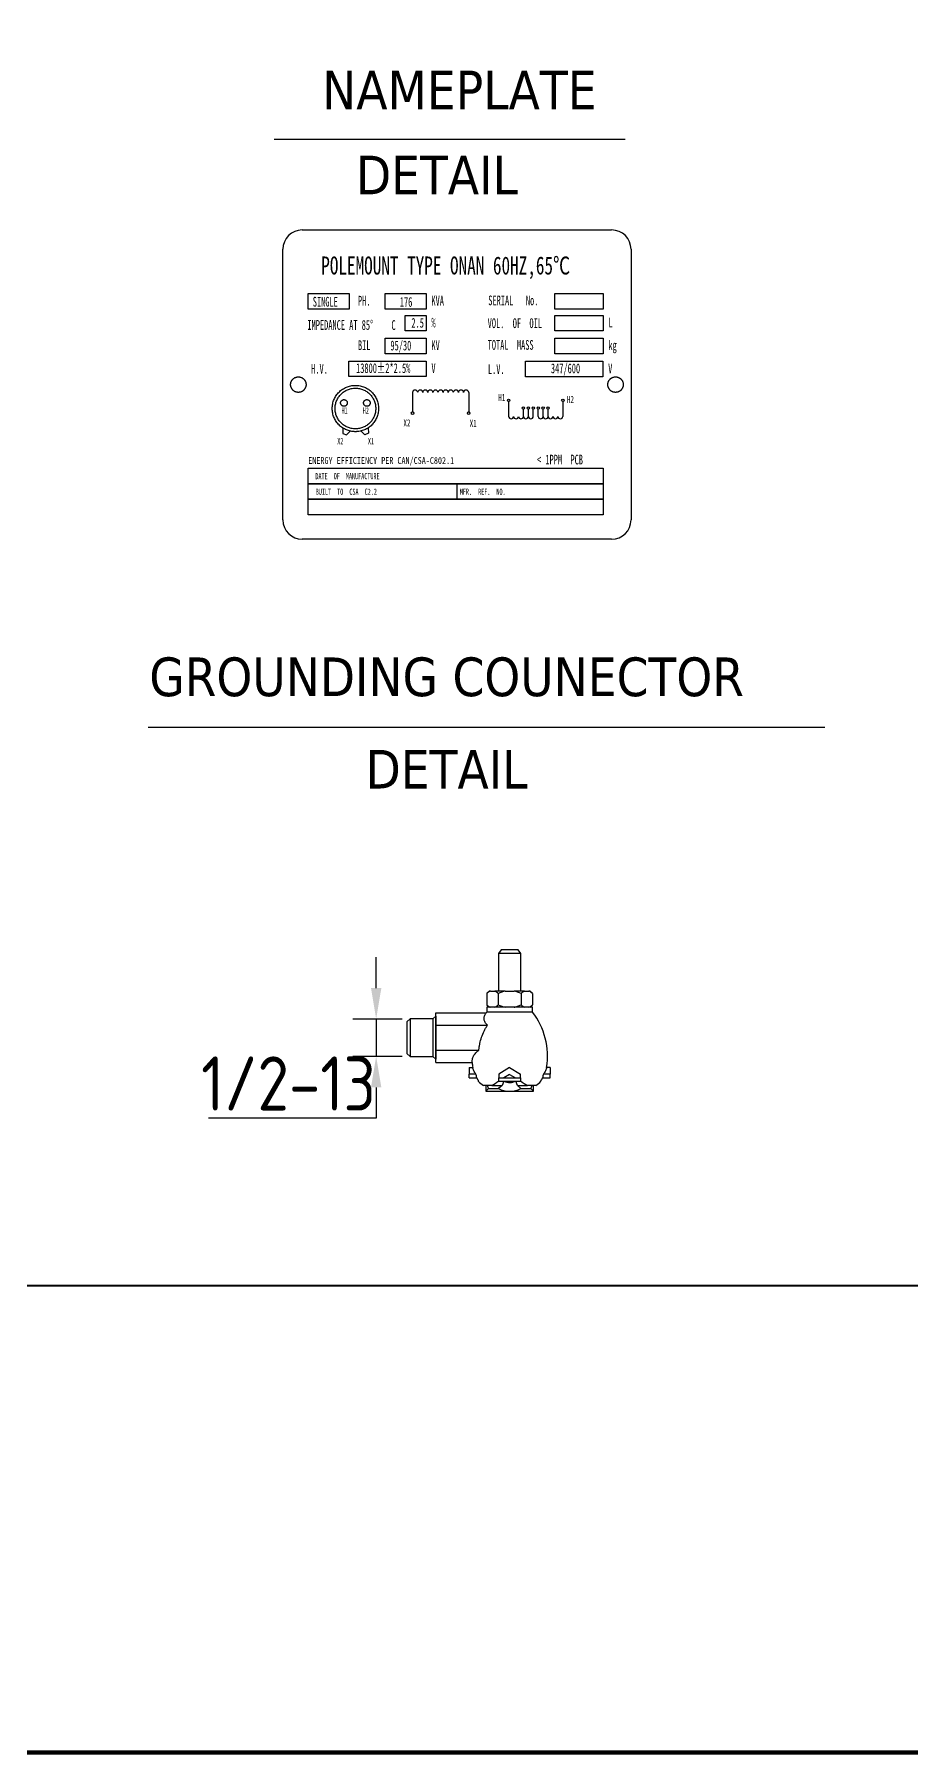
# Model space of a CAD drawing. Header units: millimetres. Extents: x 107291 to 113922, y -130611 to -125922.
# Drawn here: x 109037 to 110170, y -130440 to -128216 of the extents above; entities that cross this region are included whole.
import ezdxf

# ---------------------------------------------------------------- set-up
doc = ezdxf.new("R2010")
doc.units = ezdxf.units.MM
doc.header["$LTSCALE"] = 13
doc.linetypes.add('CENTER', pattern=[50.8, 31.75, -6.35, 6.35, -6.35])
doc.linetypes.add('HIDDEN', pattern=[9.525, 6.35, -3.175])
doc.layers.get('0').update_dxf_attribs({"color": 1, "linetype": 'CENTER'})
for name, color, linetype in [('1', 4, 'Continuous'), ('2', 3, 'Continuous'), ('4', 2, 'HIDDEN'), ('几何体', 7, 'Continuous')]:
    doc.layers.add(name, color=color, linetype=linetype)
doc.layers.add('标注、文本', color=3, linetype='Continuous', lineweight=25)
doc.layers.add('铁心', color=3, linetype='Continuous', lineweight=0)
doc.styles.add('11', font='')
doc.styles.add('chinese', font='simhei.ttf')
doc.styles.get("Standard").update_dxf_attribs({"font": 'gbenor.shx', "bigfont": 'gbcbig.shx'})
doc.styles.add('Tahoma$001', font='tahoma.ttf', dxfattribs={"height": 2.159784})
doc.styles.add('仿宋体', font='')
doc.styles.get('11').set_extended_font_data('FangSong_GB2312')
doc.styles.get('仿宋体').set_extended_font_data('STFangsong')
doc.dimstyles.new('1-15', dxfattribs={"dimscale": 20, "dimtxt": 3.5, "dimasz": 2, "dimexe": 1.5, "dimexo": 0.5, "dimgap": 0.5, "dimtad": 1, "dimtoh": 1, "dimdec": 1, "dimdsep": 46, "dimtxsty": 'Standard', "dimcen": 2.5, "dimclrd": 3, "dimclre": 3, "dimclrt": 3, "dimadec": 0, "dimazin": 2, "dimtfac": 1, "dimtdec": 1, "dimtmove": 0, "dimatfit": 2, "dimfxl": 1, "dimarcsym": 0})

# ---------------------------------------------------------------- blocks, each defined once
blk = doc.blocks.new('*D9')
at = {"layer": 'Defpoints', "color": 0, "transparency": 16777216}
for p in [(109522.8, -129488.8), (109479.1, -129537.2), (109522.8, -129537.2)]:
    blk.add_point(p, dxfattribs=at)
at = {"layer": '标注、文本', "color": 3, "lineweight": -2, "transparency": 16777216}
for p, q in [((109479.1, -129448.8), (109479.1, -129408.8)), ((109512.8, -129488.8), (109449.1, -129488.8)), ((109479.1, -129488.8), (109479.1, -129537.2)), ((109512.8, -129537.2), (109449.1, -129537.2)), ((109479.1, -129577.2), (109479.1, -129617.2)), ((109479.1, -129617.2), (109262.5, -129617.2))]:
    blk.add_line(p, q, dxfattribs=at)
at = {"layer": '标注、文本', "color": 3, "transparency": 16777216}
for points in [[(109472.4, -129448.8), (109485.8, -129448.8), (109479.1, -129488.8)], [(109472.4, -129577.2), (109485.8, -129577.2), (109479.1, -129537.2)]]:
    blk.add_solid(points, dxfattribs=at)
at = {"layer": '标注、文本', "color": 3, "transparency": 16777216, "insert": (109365.8, -129572.2), "char_height": 70, "width": 108.503, "attachment_point": 5}
blk.add_mtext('1/2-13', dxfattribs=at)

msp = doc.modelspace()

# ---------------------------------------------------------------- linework, layer by layer
for p, q in [((109436.06, -128724.57), (109436.01, -128731.5)), ((109468.92, -128724.29), (109469.09, -128731.21)), ((109436.01, -128731.5), (109440.65, -128733.42)), ((109445.55, -128728.57), (109440.65, -128733.42)), ((109459.5, -128728.45), (109464.49, -128733.21)), ((109469.09, -128731.21), (109464.49, -128733.21)), ((109583.5, -128796.56), (109583.5, -128816.66))]:
    msp.add_line(p, q)
for points in [[(109391.08, -128550.81), (109444.26, -128550.81), (109444.26, -128570.91), (109391.08, -128570.91)], [(109490.61, -128550.81), (109543.8, -128550.81), (109543.8, -128570.91), (109490.61, -128570.91)], [(109710.01, -128550.81), (109772.56, -128550.81), (109772.56, -128570.91), (109710.01, -128570.91)], [(109516.54, -128579.02), (109543.8, -128579.02), (109543.8, -128599.12), (109516.54, -128599.12)], [(109710.21, -128579.02), (109772.56, -128579.02), (109772.56, -128599.12), (109710.21, -128599.12)], [(109490.61, -128608.41), (109543.8, -128608.41), (109543.8, -128628.51), (109490.61, -128628.51)], [(109710.21, -128608.41), (109772.56, -128608.41), (109772.56, -128628.51), (109710.21, -128628.51)], [(109443.77, -128637.99), (109543.8, -128637.99), (109543.8, -128658.09), (109443.77, -128658.09)], [(109672.24, -128638.32), (109772.27, -128638.32), (109772.27, -128658.42), (109672.24, -128658.42)], [(109391.08, -128776.46), (109772.56, -128776.46), (109772.56, -128796.56), (109391.08, -128796.56)], [(109391.08, -128796.56), (109772.56, -128796.56), (109772.56, -128816.66), (109391.08, -128816.66)], [(109391.08, -128816.66), (109772.56, -128816.66), (109772.56, -128836.76), (109391.08, -128836.76)]]:
    msp.add_lwpolyline(points, close=True)
for centre, radius in [((109452.27, -128699.37), 29.97), ((109452.27, -128699.37), 26.29), ((109437.43, -128692.16), 4.31), ((109467.11, -128692.16), 4.31)]:
    msp.add_circle(centre, radius)
at = {"layer": '1'}
for p, q in [((109383.5, -128468.48), (109783.5, -128468.48)), ((109358.5, -128843.48), (109358.5, -128493.48)), ((109808.5, -128493.48), (109808.5, -128843.48)), ((109783.5, -128868.48), (109383.5, -128868.48))]:
    msp.add_line(p, q, dxfattribs=at)
at = {"layer": '1', "color": 0, "lineweight": 40}
msp.add_line((107701.81, -129833.38), (113764.09, -129833.38), dxfattribs=at)
at = {"layer": '1', "color": 0, "lineweight": 40, "const_width": 5.53}
msp.add_lwpolyline([(107701.81, -130437.24), (113764.09, -130437.24), (113764.09, -126079.97), (107701.81, -126079.97), (107701.81, -130437.24)], dxfattribs=at)
at = {"layer": '1'}
for centre, start, end in [((109383.5, -128493.48), 90, 180), ((109783.5, -128493.48), 0, 90), ((109383.5, -128843.48), 180, 270), ((109783.5, -128843.48), 270, 0)]:
    msp.add_arc(centre, 25, start, end, dxfattribs=at)
at = {"layer": '2'}
for p, q in [((109650.36, -128690.4), (109650.36, -128709.53)), ((109720.4, -128690.4), (109720.4, -128709.53))]:
    msp.add_line(p, q, dxfattribs=at)
for points in [[(109526.21, -128678.86), (109526.21, -128703.73)], [(109598.7, -128678.86), (109598.7, -128703.73)]]:
    msp.add_lwpolyline(points, dxfattribs=at)
for centre, radius in [((109650.36, -128688.85), 1.55), ((109669.46, -128698.83), 1.55), ((109675.83, -128698.83), 1.55), ((109682.19, -128698.83), 1.55), ((109688.56, -128698.83), 1.55), ((109694.93, -128698.83), 1.55), ((109701.3, -128698.83), 1.55), ((109720.4, -128688.85), 1.55), ((109526.15, -128705.37), 1.64), ((109598.65, -128705.37), 1.64)]:
    msp.add_circle(centre, radius, dxfattribs=at)
for centre in [(109653.54, -128709.53), (109659.91, -128709.53), (109666.28, -128709.53), (109672.64, -128709.53), (109679.01, -128709.53), (109691.75, -128709.53), (109698.11, -128709.53), (109704.48, -128709.53), (109710.85, -128709.53), (109717.21, -128709.53)]:
    msp.add_arc(centre, 3.18, 180, 0, dxfattribs=at)
for points in [[(109532.77, -128678.8), (109532.77, -128676.96), (109531.28, -128675.47), (109529.44, -128675.47), (109527.59, -128675.47), (109526.1, -128676.96), (109526.1, -128678.8)], [(109539.33, -128678.8), (109539.33, -128676.96), (109537.84, -128675.47), (109536, -128675.47), (109534.16, -128675.47), (109532.66, -128676.96), (109532.66, -128678.8)], [(109545.89, -128678.8), (109545.89, -128676.96), (109544.4, -128675.47), (109542.56, -128675.47), (109540.72, -128675.47), (109539.23, -128676.96), (109539.23, -128678.8)], [(109552.45, -128678.8), (109552.45, -128676.96), (109550.96, -128675.47), (109549.12, -128675.47), (109547.28, -128675.47), (109545.79, -128676.96), (109545.79, -128678.8)], [(109559.12, -128678.8), (109559.12, -128676.96), (109557.63, -128675.47), (109555.79, -128675.47), (109553.95, -128675.47), (109552.45, -128676.96), (109552.45, -128678.8)], [(109565.68, -128678.8), (109565.68, -128676.96), (109564.19, -128675.47), (109562.35, -128675.47), (109560.51, -128675.47), (109559.02, -128676.96), (109559.02, -128678.8)], [(109572.25, -128678.8), (109572.25, -128676.96), (109570.75, -128675.47), (109568.91, -128675.47), (109567.07, -128675.47), (109565.58, -128676.96), (109565.58, -128678.8)], [(109578.91, -128678.8), (109578.91, -128676.96), (109577.42, -128675.47), (109575.58, -128675.47), (109573.74, -128675.47), (109572.25, -128676.96), (109572.25, -128678.8)], [(109585.47, -128678.8), (109585.47, -128676.96), (109583.98, -128675.47), (109582.14, -128675.47), (109580.3, -128675.47), (109578.81, -128676.96), (109578.81, -128678.8)], [(109592.04, -128678.8), (109592.04, -128676.96), (109590.54, -128675.47), (109588.7, -128675.47), (109586.86, -128675.47), (109585.37, -128676.96), (109585.37, -128678.8)], [(109598.7, -128678.8), (109598.7, -128676.96), (109597.21, -128675.47), (109595.37, -128675.47), (109593.53, -128675.47), (109592.04, -128676.96), (109592.04, -128678.8)]]:
    msp.add_open_spline(points, degree=3, knots=[0, 0, 0, 0, 1, 1, 1, 2, 2, 2, 2], dxfattribs=at)
at = {"layer": '4', "color": 0}
for centre in [(109378.5, -128668.48), (109788.5, -128668.48)]:
    msp.add_circle(centre, 10, dxfattribs=at)
at = {"layer": '几何体'}
for p, q in [((109640.77, -129399.54), (109637.09, -129403.96)), ((109637.09, -129403.96), (109637.09, -129452.68)), ((109651.65, -129403.96), (109637.09, -129403.96)), ((109651.65, -129399.54), (109640.77, -129399.54)), ((109662.53, -129399.54), (109651.65, -129399.54)), ((109666.22, -129403.96), (109651.65, -129403.96)), ((109666.22, -129403.96), (109662.53, -129399.54)), ((109666.22, -129452.68), (109666.22, -129403.96)), ((109625.45, -129452.68), (109622.1, -129456.03)), ((109622.1, -129456.03), (109622.1, -129470.27)), ((109626.68, -129452.68), (109625.45, -129452.68)), ((109626.68, -129452.68), (109632.3, -129452.68)), ((109646.03, -129452.68), (109632.3, -129452.68)), ((109636.88, -129456.03), (109636.88, -129470.27)), ((109646.03, -129452.68), (109657.27, -129452.68)), ((109671, -129452.68), (109657.27, -129452.68)), ((109666.43, -129456.03), (109666.43, -129470.27)), ((109671, -129452.68), (109676.62, -129452.68)), ((109677.85, -129452.68), (109676.62, -129452.68)), ((109681.2, -129456.03), (109677.85, -129452.68)), ((109681.2, -129456.03), (109681.2, -129470.27)), ((109556.31, -129480.95), (109621.23, -129480.95)), ((109556.31, -129488.96), (109556.31, -129480.95)), ((109622.1, -129470.27), (109625.45, -129473.61)), ((109622.1, -129473.61), (109622.1, -129479.8)), ((109651.65, -129473.61), (109622.1, -129473.61)), ((109651.65, -129479.8), (109622.1, -129479.8)), ((109681.2, -129473.61), (109651.65, -129473.61)), ((109681.2, -129479.8), (109651.65, -129479.8)), ((109677.85, -129473.61), (109681.2, -129470.27)), ((109681.2, -129479.8), (109681.2, -129473.61)), ((109522.84, -129488.79), (109518.82, -129492.56)), ((109518.82, -129492.56), (109518.82, -129533.45)), ((109552.54, -129488.79), (109522.84, -129488.79)), ((109522.84, -129488.79), (109522.84, -129537.22)), ((109556.31, -129485.25), (109552.54, -129488.79)), ((109552.54, -129488.79), (109552.54, -129537.22)), ((109556.31, -129485.25), (109556.31, -129485.25)), ((109556.31, -129485.25), (109556.31, -129540.76)), ((109556.31, -129496.98), (109556.31, -129488.96)), ((109556.31, -129513), (109556.31, -129496.98)), ((109556.31, -129496.98), (109622.82, -129496.98)), ((109556.31, -129529.03), (109556.31, -129513)), ((109518.82, -129533.45), (109522.84, -129537.22)), ((109522.84, -129537.22), (109552.54, -129537.22)), ((109552.54, -129537.22), (109556.31, -129540.76)), ((109556.31, -129529.03), (109611.79, -129529.03)), ((109556.31, -129537.04), (109556.31, -129529.03)), ((109556.31, -129545.06), (109556.31, -129537.04)), ((109556.31, -129540.76), (109556.31, -129540.76)), ((109556.31, -129545.06), (109603.14, -129545.06)), ((109599.32, -129551.32), (109603.92, -129551.32)), ((109599.32, -129551.32), (109599.32, -129559.94)), ((109607.89, -129559.94), (109599.32, -129559.94)), ((109599.32, -129564.94), (109599.32, -129559.94)), ((109599.32, -129564.94), (109609.4, -129564.94)), ((109610.13, -129567.03), (109610.32, -129567.03)), ((109637.29, -129569.08), (109666.01, -129569.08)), ((109651.65, -129551.32), (109637.65, -129559.94)), ((109637.65, -129559.94), (109637.65, -129564.94)), ((109637.65, -129564.94), (109644.12, -129564.94)), ((109644.15, -129569.36), (109641.84, -129574.91)), ((109651.65, -129560.65), (109644.12, -129564.94)), ((109644.12, -129564.94), (109659.19, -129564.94)), ((109651.65, -129551.32), (109665.65, -129559.94)), ((109651.65, -129560.65), (109659.19, -129564.94)), ((109659.19, -129564.94), (109665.65, -129564.94)), ((109661.98, -129574.91), (109659.77, -129569.08)), ((109665.65, -129564.94), (109665.65, -129559.94)), ((109692.98, -129567.03), (109693.18, -129567.03)), ((109693.91, -129564.94), (109703.98, -129564.94)), ((109703.98, -129559.94), (109695.42, -129559.94)), ((109703.98, -129551.32), (109699.39, -129551.32)), ((109703.98, -129551.32), (109703.98, -129559.94)), ((109703.98, -129564.94), (109703.98, -129559.94)), ((109628.72, -129574.91), (109618.02, -129574.91)), ((109620.72, -129574.91), (109620.72, -129582.26)), ((109624.36, -129578.62), (109620.72, -129582.26)), ((109620.72, -129582.26), (109682.59, -129582.26)), ((109624.36, -129578.62), (109637.09, -129578.62)), ((109628.72, -129574.91), (109641.84, -129574.91)), ((109641.84, -129574.91), (109637.09, -129578.62)), ((109661.98, -129574.91), (109674.58, -129574.91)), ((109666.22, -129578.62), (109661.98, -129574.91)), ((109666.22, -129578.62), (109678.95, -129578.62)), ((109685.28, -129574.91), (109674.58, -129574.91)), ((109682.59, -129582.26), (109678.95, -129578.62)), ((109682.59, -129582.26), (109682.59, -129574.91))]:
    msp.add_line(p, q, dxfattribs=at)
for centre, radius, start, end in [((109696.13, -129536.69), 93.37, 142.4527, 143.34611), ((109607.17, -129536.69), 93.37, 350.98374, 37.5473), ((109696.13, -129536.69), 93.37, 185.13721, 189.01667), ((109651.65, -129551.32), 19.53, 247.41306, 294.57036), ((109651.65, -129551.32), 30.94, 241.91535, 298.08465)]:
    msp.add_arc(centre, radius, start, end, dxfattribs=at)
for start_param, end_param in [(0.3403523, 0.4901697), (2.651423, 2.8012403)]:
    msp.add_ellipse((109651.65, -129565.88), major_axis=(-30.94, 0), ratio=0.8743275, start_param=start_param, end_param=end_param, dxfattribs=at)
for points, knots in [([(109626.68, -129452.68), (109625.89, -129453.02), (109625.1, -129453.5), (109623.58, -129454.64), (109622.83, -129455.3), (109622.1, -129456.03)], [0, 0, 0, 0, 0.5, 0.5, 1, 1, 1, 1]), ([(109646.03, -129452.68), (109644.45, -129453.02), (109642.88, -129453.5), (109639.83, -129454.64), (109638.34, -129455.3), (109636.88, -129456.03)], [0, 0, 0, 0, 0.5, 0.5, 1, 1, 1, 1]), ([(109671, -129452.68), (109670.21, -129453.02), (109669.42, -129453.5), (109667.9, -129454.64), (109667.16, -129455.3), (109666.43, -129456.03)], [0, 0, 0, 0, 0.5, 0.5, 1, 1, 1, 1]), ([(109622.82, -129496.98), (109621.57, -129495.74), (109620.61, -129494.46), (109619.58, -129492.48), (109619.31, -129491.81), (109618.9, -129490.45), (109618.76, -129489.75), (109618.57, -129487.69), (109618.72, -129486.32), (109619.35, -129484.28), (109619.63, -129483.6), (109620.33, -129482.26), (109620.75, -129481.6), (109621.23, -129480.95)], [0, 0, 0, 0, 0.25, 0.25, 0.375, 0.375, 0.5, 0.5, 0.75, 0.75, 0.875, 0.875, 1, 1, 1, 1]), ([(109632.3, -129473.61), (109633.09, -129473.27), (109633.88, -129472.8), (109635.4, -129471.66), (109636.15, -129471), (109636.88, -129470.27)], [0, 0, 0, 0, 0.5, 0.5, 1, 1, 1, 1]), ([(109657.27, -129473.61), (109658.85, -129473.27), (109660.43, -129472.8), (109663.48, -129471.66), (109664.96, -129471), (109666.43, -129470.27)], [0, 0, 0, 0, 0.5, 0.5, 1, 1, 1, 1]), ([(109676.62, -129473.61), (109677.41, -129473.27), (109678.2, -129472.8), (109679.73, -129471.66), (109680.47, -129471), (109681.2, -129470.27)], [0, 0, 0, 0, 0.5, 0.5, 1, 1, 1, 1]), ([(109611.79, -129529.03), (109611.93, -129527.6), (109612.12, -129526.17), (109612.56, -129523.35), (109612.83, -129521.95), (109613.73, -129517.79), (109614.48, -129515.05), (109616.3, -129509.69), (109617.37, -129507.05), (109619.24, -129503.17), (109619.9, -129501.89), (109621.31, -129499.39), (109622.04, -129498.17), (109622.82, -129496.98)], [0, 0, 0, 0, 0.125, 0.125, 0.25, 0.25, 0.5, 0.5, 0.75, 0.75, 0.875, 0.875, 1, 1, 1, 1]), ([(109603.14, -129545.06), (109603.01, -129543.64), (109603.1, -129542.24), (109603.7, -129539.46), (109604.22, -129538.08), (109605.31, -129536.04), (109605.73, -129535.36), (109606.67, -129534.03), (109607.19, -129533.38), (109608.9, -129531.45), (109610.24, -129530.22), (109611.79, -129529.03)], [0, 0, 0, 0, 0.25, 0.25, 0.5, 0.5, 0.625, 0.625, 0.75, 0.75, 1, 1, 1, 1]), ([(109607.89, -129559.94), (109606.8, -129558.55), (109605.93, -129557.15), (109604.6, -129554.27), (109604.15, -129552.81), (109603.92, -129551.32)], [0, 0, 0, 0, 0.5, 0.5, 1, 1, 1, 1]), ([(109699.39, -129551.32), (109699.15, -129552.81), (109698.7, -129554.27), (109697.38, -129557.15), (109696.51, -129558.55), (109695.42, -129559.94)], [0, 0, 0, 0, 0.5, 0.5, 1, 1, 1, 1])]:
    msp.add_open_spline(points, degree=3, knots=knots, dxfattribs=at)
for points in [[(109636.88, -129456.03), (109635.41, -129454.56), (109633.89, -129453.37), (109632.3, -129452.68)], [(109666.43, -129456.03), (109663.48, -129454.56), (109660.45, -129453.37), (109657.27, -129452.68)], [(109681.2, -129456.03), (109679.73, -129454.56), (109678.21, -129453.37), (109676.62, -129452.68)], [(109622.1, -129470.27), (109623.58, -129471.74), (109625.09, -129472.93), (109626.68, -129473.61)], [(109636.88, -129470.27), (109639.82, -129471.74), (109642.85, -129472.93), (109646.03, -129473.61)], [(109666.43, -129470.27), (109667.9, -129471.74), (109669.41, -129472.93), (109671, -129473.61)], [(109609.4, -129564.94), (109608.85, -129563.29), (109608.34, -129561.62), (109607.89, -129559.94)], [(109609.4, -129564.94), (109609.63, -129565.64), (109609.88, -129566.34), (109610.13, -129567.03)], [(109610.32, -129567.03), (109610.59, -129567.77), (109610.87, -129568.5), (109611.15, -129569.22)], [(109611.15, -129569.22), (109613.04, -129571.27), (109615.32, -129573.17), (109618.02, -129574.91)], [(109628.72, -129574.91), (109631.44, -129573.06), (109634.43, -129571.03), (109637.65, -129568.84)], [(109637.65, -129568.84), (109637.65, -129567.55), (109637.65, -129566.25), (109637.65, -129564.94)], [(109665.65, -129564.94), (109665.65, -129566.25), (109665.65, -129567.55), (109665.65, -129568.84)], [(109665.65, -129568.84), (109668.88, -129571.03), (109671.86, -129573.06), (109674.58, -129574.91)], [(109685.28, -129574.91), (109687.98, -129573.17), (109690.26, -129571.27), (109692.15, -129569.22)], [(109692.15, -129569.22), (109692.44, -129568.5), (109692.71, -129567.77), (109692.98, -129567.03)], [(109693.18, -129567.03), (109693.43, -129566.34), (109693.67, -129565.64), (109693.91, -129564.94)], [(109695.42, -129559.94), (109694.96, -129561.62), (109694.46, -129563.29), (109693.91, -129564.94)]]:
    msp.add_open_spline(points, degree=3, dxfattribs=at)
at = {"layer": '标注、文本'}
for p, q in [((109347.09, -128351.24), (109800.76, -128351.24)), ((109669.46, -128709.53), (109669.46, -128700.38)), ((109675.83, -128709.53), (109675.83, -128700.38)), ((109682.19, -128709.53), (109682.19, -128700.38)), ((109688.56, -128709.53), (109688.56, -128700.38)), ((109694.93, -128709.53), (109694.93, -128700.38)), ((109701.3, -128709.53), (109701.3, -128700.38)), ((109184.26, -129111.63), (110058.94, -129111.63))]:
    msp.add_line(p, q, dxfattribs=at)

# ---------------------------------------------------------------- texts
at = {"layer": '2'}
for s, height, style, width, p in [('SINGLE', 12.6, '仿宋体', 0.6, (109397.16, -128567.57)), ('PH.', 12.6, '仿宋体', 0.6, (109455.57, -128566.26)), ('176', 12.6, '仿宋体', 0.6, (109509.67, -128567.81)), ('KVA', 12.6, '仿宋体', 0.6, (109550.52, -128566.26)), ('SERIAL   No.', 12.6, '仿宋体', 0.6, (109624.01, -128565.85)), ('IMPEDANCE AT 85%%D', 12.6, '仿宋体', 0.6, (109390.23, -128597.63)), ('C', 12.6, '仿宋体', 0.6, (109498.88, -128597.73)), ('2.5', 12.6, '仿宋体', 0.6, (109524.62, -128594.9)), ('%%%', 12.6, '仿宋体', 0.6, (109550.52, -128594.47)), ('VOL.  OF  OIL', 12.6, '仿宋体', 0.6, (109623.2, -128595.37)), ('L', 12.6, '仿宋体', 0.6, (109779.28, -128594.47)), ('BIL', 12.6, '仿宋体', 0.6, (109455.57, -128623.87)), ('95/30', 12.6, '仿宋体', 0.6, (109497.5, -128624.2)), ('KV', 12.6, '仿宋体', 0.6, (109550.52, -128623.87)), ('TOTAL  MASS', 12.6, '仿宋体', 0.6, (109623.21, -128623.46)), ('kg', 12.6, '仿宋体', 0.6, (109779.28, -128623.87)), ('H.V.', 12.6, '仿宋体', 0.6, (109395.04, -128654.32)), ('V', 12.6, '仿宋体', 0.6, (109550.52, -128653.45)), ('L.V.', 12.6, '仿宋体', 0.6, (109623.52, -128654.65)), ('V', 12.6, '仿宋体', 0.6, (109778.99, -128653.77)), ('H1', 9.257, '仿宋体', 0.6, (109636.86, -128689.81)), ('H1', 8.064, '仿宋体', 0.6, (109434.32, -128705.84)), ('H2', 8.064, '仿宋体', 0.6, (109461.81, -128706.02)), ('H2', 9.257, '仿宋体', 0.6, (109725.67, -128692.34)), ('X2', 9.257, '仿宋体', 0.6, (109514.34, -128722.55)), ('X1', 9.257, '仿宋体', 0.6, (109600, -128723.24)), ('X2', 8.064, '仿宋体', 0.6, (109428.81, -128745.49)), ('X1', 8.064, '仿宋体', 0.6, (109468.4, -128745.55)), ('ENERGY EFFICIENCY PER CAN/CSA-C802.1', 8.75, '11', 0.8, (109391.33, -128770.97)), ('< 1PPM  PCB', 12.6, '仿宋体', 0.6, (109686.99, -128771.73)), ('DATE  OF  MANUFACTURE', 8.064, '仿宋体', 0.6, (109400.53, -128790.87)), ('BUILT  TO  CSA  C2.2', 8.064, '仿宋体', 0.6, (109401.02, -128810.97)), ('MFR.  REF.  NO.    ', 8.064, '仿宋体', 0.6, (109587.17, -128810.97))]:
    msp.add_text(s, height=height, dxfattribs=dict(at, style=style, width=width)).set_placement(p)
at = {"layer": '2', "color": 3, "true_color": 0x00ff00, "style": '仿宋体', "width": 0.6}
for s, p in [('13800±2*2.5%%%', (109453.09, -128653.45)), ('347/600', (109704.95, -128653.77))]:
    msp.add_text(s, height=12.6, dxfattribs=at).set_placement(p)
at = {"layer": '4', "color": 2, "true_color": 0xffff00, "style": 'chinese', "width": 0.7}
msp.add_text('POLEMOUNT TYPE ONAN 60HZ,65℃', height=23.2987, dxfattribs=at).set_placement((109408.12, -128526.08))
at = {"layer": '铁心', "lineweight": 13, "style": 'Tahoma$001'}
for s, p in [('NAMEPLATE', (109409.28, -128312.5)), ('DETAIL', (109453.05, -128422.43)), ('GROUNDING COUNECTOR', (109185.9, -129071.29)), ('DETAIL', (109465.49, -129190.79))]:
    msp.add_text(s, height=50, dxfattribs=at).set_placement(p)

# ---------------------------------------------------------------- dimensions: what is measured, and where the dimension line sits
at = {"layer": '标注、文本'}
dim = msp.add_aligned_dim(p1=(109522.84, -129488.79), p2=(109522.84, -129537.22), distance=-43.75, text='1/2-13', dimstyle='1-15', dxfattribs=at)
dim.commit()
dim.dimension.update_dxf_attribs({"geometry": '*D9', "text_midpoint": (109365.8, -129572.22)})

doc.saveas('drawing.dxf')
